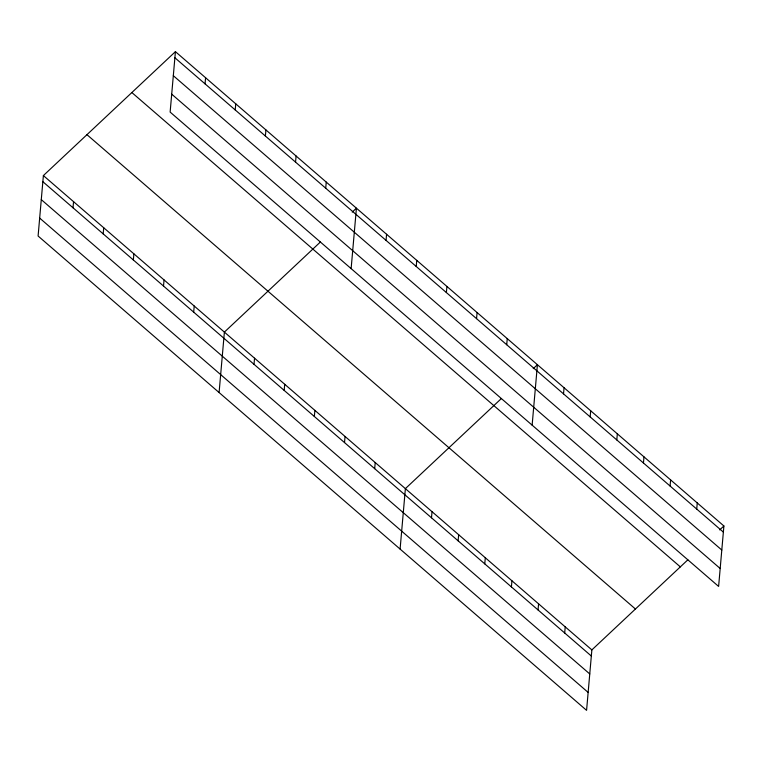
<?xml version="1.0" encoding="UTF-8"?>
<svg xmlns="http://www.w3.org/2000/svg" width="762" height="762" viewBox="0 0 762 762"><rect width="100%" height="100%" fill="white"/><g stroke="black" fill="none" stroke-linecap="round" stroke-linejoin="round"><path stroke-width="1.14" d="M175.422 51.654L170.136 112.09L718.614 586.426L723.9 525.98L175.422 51.654L43.386 175.574L38.1 236.02L586.578 710.346L591.864 649.91L687.867 559.803M73.019 207.788L73.552 201.663M103.184 233.877L103.718 227.752M133.35 259.966L133.883 253.841M163.516 286.045L164.049 279.93M205.054 83.858L205.588 77.743M193.681 312.134L194.215 306.019M235.22 109.947L235.753 103.832M219.094 392.544L224.39 332.108L320.392 242.002M265.386 136.036L265.919 129.911M254.013 364.312L254.556 358.197M295.551 162.125L296.085 156M284.178 390.401L284.721 384.286M325.717 188.214L326.25 182.089M314.354 416.49L314.887 410.375M351.13 268.624L356.416 208.178L352.235 212.112M344.519 442.579L345.053 436.464M386.048 240.392L386.582 234.267M374.685 468.668L375.218 462.544M416.214 266.471L416.757 260.356M400.098 549.078L405.384 488.632L501.386 398.526M446.38 292.56L446.923 286.445M431.492 517.798L432.025 511.673M476.545 318.649L477.088 312.534M458.124 540.829L458.667 534.714M484.765 563.87L485.308 557.755M506.72 344.738L507.254 338.623M511.407 586.911L511.94 580.796M532.133 425.148L537.42 364.712L533.229 368.646M538.048 609.952L538.582 603.828M563.518 393.868L564.061 387.744M564.69 632.993L565.223 626.869M590.159 416.909L590.702 410.785M616.801 439.95L617.334 433.826M643.442 462.982L643.976 456.867M670.084 486.023L670.617 479.908M696.725 509.064L697.259 502.939M719.709 529.914L723.9 525.98M174.889 57.769L723.367 532.105M173.317 75.695L721.795 550.031M171.707 94.164L720.176 568.5M131.855 92.545L680.333 566.88M86.963 134.684L635.441 609.009M43.386 175.574L591.864 649.91M42.853 181.699L591.331 656.025M41.281 199.625L589.759 673.951M39.672 218.094L588.15 692.42"/></g></svg>
